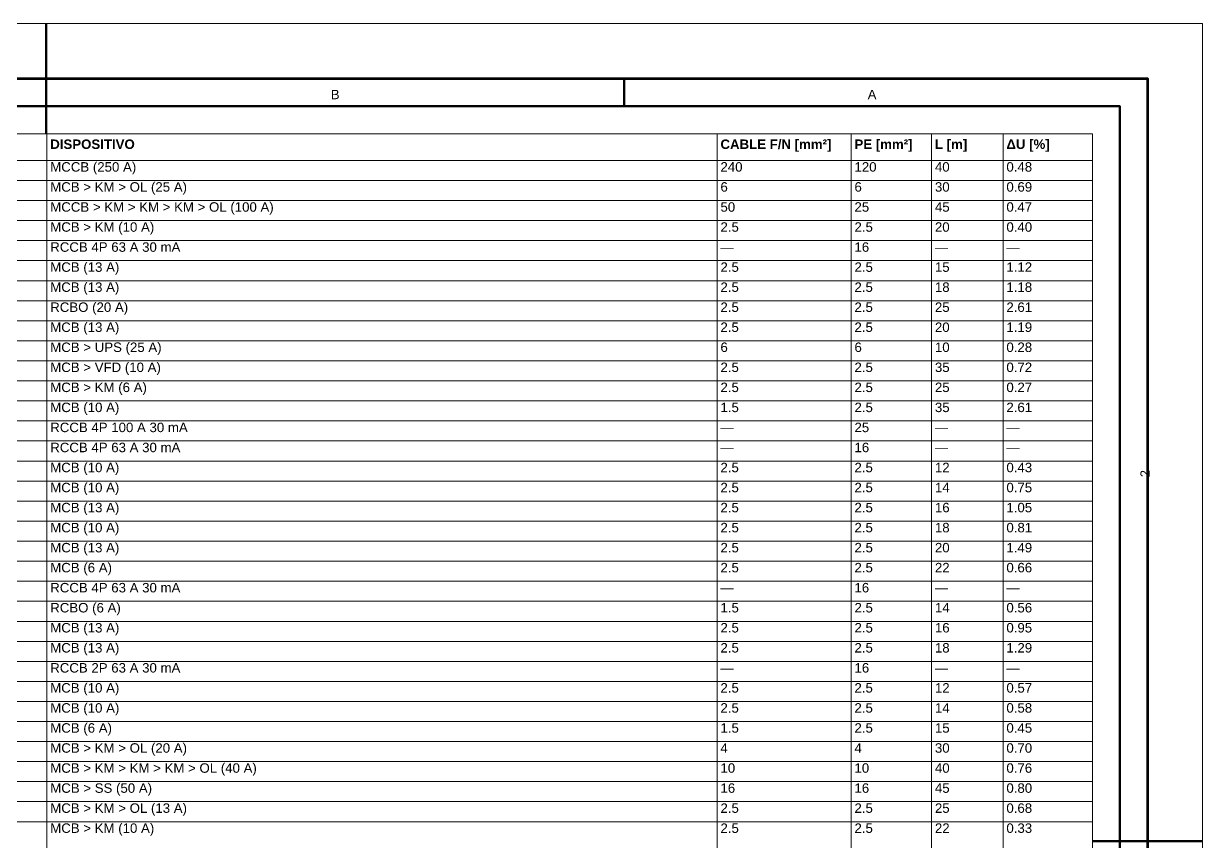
# Model space of a CAD drawing. Header units: millimetres. Extents: x 0 to 420, y 0 to 297.
# Drawn here: x 205.9 to 420, y 148.4 to 297 of the extents above; entities that cross this region are included whole.
import ezdxf
from ezdxf.enums import TextEntityAlignment as Align

# ---------------------------------------------------------------- set-up
doc = ezdxf.new("R2010")
doc.units = ezdxf.units.MM
doc.layers.add('291-E-DIAGRAMA', color=5, linetype='Continuous')
doc.layers.add('291-E-TEXTOS', color=7, linetype='Continuous')
doc.styles.add('ARIAL', font='arial.ttf')
doc.styles.add('ARIAL_BOLD', font='arialbd.ttf')

msp = doc.modelspace()

# ---------------------------------------------------------------- linework, layer by layer
at = {"layer": '291-E-DIAGRAMA', "color": 7, "lineweight": 50}
for p, q in [((210, 297), (210, 277)), ((210, 287), (210, 282)), ((315, 287), (315, 282)), ((420, 148.5), (400, 148.5)), ((405, 148.5), (410, 148.5))]:
    msp.add_line(p, q, dxfattribs=at)
at = {"layer": '291-E-DIAGRAMA', "color": 7, "lineweight": 15}
for p, q in [((30, 276.99), (400.02, 276.99)), ((210.14, 276.99), (210.14, 90.15)), ((331.86, 276.99), (331.86, 90.15)), ((356.2, 276.99), (356.2, 90.15)), ((370.81, 276.99), (370.81, 90.15)), ((383.8, 276.99), (383.8, 90.15)), ((400.02, 276.99), (400.02, 90.15)), ((30, 272.13), (400.02, 272.13)), ((30, 268.5), (400.02, 268.5)), ((30, 264.86), (400.02, 264.86)), ((30, 261.22), (400.02, 261.22)), ((30, 257.58), (400.02, 257.58)), ((30, 253.94), (400.02, 253.94)), ((30, 250.3), (400.02, 250.3)), ((30, 246.66), (400.02, 246.66)), ((30, 243.02), (400.02, 243.02)), ((30, 239.38), (400.02, 239.38)), ((30, 235.74), (400.02, 235.74)), ((30, 232.1), (400.02, 232.1)), ((30, 228.46), (400.02, 228.46)), ((30, 224.82), (400.02, 224.82)), ((30, 221.18), (400.02, 221.18)), ((30, 217.54), (400.02, 217.54)), ((30, 213.9), (400.02, 213.9)), ((30, 210.26), (400.02, 210.26)), ((30, 206.62), (400.02, 206.62)), ((30, 202.98), (400.02, 202.98)), ((30, 199.34), (400.02, 199.34)), ((30, 195.7), (400.02, 195.7)), ((30, 192.06), (400.02, 192.06)), ((30, 188.42), (400.02, 188.42)), ((30, 184.78), (400.02, 184.78)), ((30, 181.14), (400.02, 181.14)), ((30, 177.51), (400.02, 177.51)), ((30, 173.87), (400.02, 173.87)), ((30, 170.23), (400.02, 170.23)), ((30, 166.59), (400.02, 166.59)), ((30, 162.95), (400.02, 162.95)), ((30, 159.31), (400.02, 159.31)), ((30, 155.67), (400.02, 155.67)), ((30, 152.03), (400.02, 152.03))]:
    msp.add_line(p, q, dxfattribs=at)
at = {"layer": '291-E-DIAGRAMA', "color": 7, "lineweight": 13}
msp.add_lwpolyline([(0, 297), (420, 297), (420, 0), (0, 0)], close=True, dxfattribs=at)
at = {"layer": '291-E-DIAGRAMA', "color": 7, "lineweight": 100}
msp.add_lwpolyline([(25, 287), (410, 287), (410, 10), (25, 10)], close=True, dxfattribs=at)
at = {"layer": '291-E-DIAGRAMA', "color": 7, "lineweight": 50}
msp.add_lwpolyline([(30, 282), (405, 282), (405, 15), (30, 15)], close=True, dxfattribs=at)

# ---------------------------------------------------------------- texts
at = {"layer": '291-E-TEXTOS', "color": 7, "style": 'ARIAL'}
for s, p in [('B', (262.5, 282.75)), ('A', (360, 282.75))]:
    msp.add_text(s, height=1.7, dxfattribs=at).set_placement(p, align=Align.BOTTOM_CENTER)
at = {"layer": '291-E-TEXTOS', "color": 7}
for s, style, p in [('DISPOSITIVO', 'ARIAL_BOLD', (210.75, 273.71)), ('CABLE F/N [mm²]', 'ARIAL_BOLD', (332.47, 273.71)), ('PE [mm²]', 'ARIAL_BOLD', (356.81, 273.71)), ('L [m]', 'ARIAL_BOLD', (371.42, 273.71)), ('ΔU [%]', 'ARIAL_BOLD', (384.4, 273.71)), ('MCCB (250 A)', 'ARIAL', (210.75, 269.59)), ('240', 'ARIAL', (332.47, 269.59)), ('120', 'ARIAL', (356.81, 269.59)), ('40', 'ARIAL', (371.42, 269.59)), ('0.48', 'ARIAL', (384.4, 269.59)), ('MCB > KM > OL (25 A)', 'ARIAL', (210.75, 265.95)), ('6', 'ARIAL', (332.47, 265.95)), ('6', 'ARIAL', (356.81, 265.95)), ('30', 'ARIAL', (371.42, 265.95)), ('0.69', 'ARIAL', (384.4, 265.95)), ('MCCB > KM > KM > KM > OL (100 A)', 'ARIAL', (210.75, 262.31)), ('50', 'ARIAL', (332.47, 262.31)), ('25', 'ARIAL', (356.81, 262.31)), ('45', 'ARIAL', (371.42, 262.31)), ('0.47', 'ARIAL', (384.4, 262.31)), ('MCB > KM (10 A)', 'ARIAL', (210.75, 258.67)), ('2.5', 'ARIAL', (332.47, 258.67)), ('2.5', 'ARIAL', (356.81, 258.67)), ('20', 'ARIAL', (371.42, 258.67)), ('0.40', 'ARIAL', (384.4, 258.67)), ('RCCB 4P 63 A 30 mA', 'ARIAL', (210.75, 255.03)), ('16', 'ARIAL', (356.81, 255.03)), ('—', 'ARIAL', (332.47, 255.03)), ('—', 'ARIAL', (371.42, 255.03)), ('—', 'ARIAL', (384.4, 255.03)), ('MCB (13 A)', 'ARIAL', (210.75, 251.39)), ('2.5', 'ARIAL', (332.47, 251.39)), ('2.5', 'ARIAL', (356.81, 251.39)), ('15', 'ARIAL', (371.42, 251.39)), ('1.12', 'ARIAL', (384.4, 251.39)), ('MCB (13 A)', 'ARIAL', (210.75, 247.75)), ('2.5', 'ARIAL', (332.47, 247.75)), ('2.5', 'ARIAL', (356.81, 247.75)), ('18', 'ARIAL', (371.42, 247.75)), ('1.18', 'ARIAL', (384.4, 247.75)), ('RCBO (20 A)', 'ARIAL', (210.75, 244.11)), ('2.5', 'ARIAL', (332.47, 244.11)), ('2.5', 'ARIAL', (356.81, 244.11)), ('25', 'ARIAL', (371.42, 244.11)), ('2.61', 'ARIAL', (384.4, 244.11)), ('MCB (13 A)', 'ARIAL', (210.75, 240.47)), ('2.5', 'ARIAL', (332.47, 240.47)), ('2.5', 'ARIAL', (356.81, 240.47)), ('20', 'ARIAL', (371.42, 240.47)), ('1.19', 'ARIAL', (384.4, 240.47)), ('MCB > UPS (25 A)', 'ARIAL', (210.75, 236.83)), ('6', 'ARIAL', (332.47, 236.83)), ('6', 'ARIAL', (356.81, 236.83)), ('10', 'ARIAL', (371.42, 236.83)), ('0.28', 'ARIAL', (384.4, 236.83)), ('MCB > VFD (10 A)', 'ARIAL', (210.75, 233.19)), ('2.5', 'ARIAL', (332.47, 233.19)), ('2.5', 'ARIAL', (356.81, 233.19)), ('35', 'ARIAL', (371.42, 233.19)), ('0.72', 'ARIAL', (384.4, 233.19)), ('MCB > KM (6 A)', 'ARIAL', (210.75, 229.55)), ('2.5', 'ARIAL', (332.47, 229.55)), ('2.5', 'ARIAL', (356.81, 229.55)), ('25', 'ARIAL', (371.42, 229.55)), ('0.27', 'ARIAL', (384.4, 229.55)), ('MCB (10 A)', 'ARIAL', (210.75, 225.91)), ('1.5', 'ARIAL', (332.47, 225.91)), ('2.5', 'ARIAL', (356.81, 225.91)), ('35', 'ARIAL', (371.42, 225.91)), ('2.61', 'ARIAL', (384.4, 225.91)), ('RCCB 4P 100 A 30 mA', 'ARIAL', (210.75, 222.27)), ('—', 'ARIAL', (332.47, 222.27)), ('25', 'ARIAL', (356.81, 222.27)), ('—', 'ARIAL', (371.42, 222.27)), ('—', 'ARIAL', (384.4, 222.27)), ('RCCB 4P 63 A 30 mA', 'ARIAL', (210.75, 218.63)), ('16', 'ARIAL', (356.81, 218.63)), ('—', 'ARIAL', (332.47, 218.63)), ('—', 'ARIAL', (371.42, 218.63)), ('—', 'ARIAL', (384.4, 218.63)), ('MCB (10 A)', 'ARIAL', (210.75, 214.99)), ('2.5', 'ARIAL', (332.47, 214.99)), ('2.5', 'ARIAL', (356.81, 214.99)), ('12', 'ARIAL', (371.42, 214.99)), ('0.43', 'ARIAL', (384.4, 214.99)), ('MCB (10 A)', 'ARIAL', (210.75, 211.35)), ('2.5', 'ARIAL', (332.47, 211.35)), ('2.5', 'ARIAL', (356.81, 211.35)), ('14', 'ARIAL', (371.42, 211.35)), ('0.75', 'ARIAL', (384.4, 211.35)), ('MCB (13 A)', 'ARIAL', (210.75, 207.71)), ('2.5', 'ARIAL', (332.47, 207.71)), ('2.5', 'ARIAL', (356.81, 207.71)), ('16', 'ARIAL', (371.42, 207.71)), ('1.05', 'ARIAL', (384.4, 207.71)), ('MCB (10 A)', 'ARIAL', (210.75, 204.07)), ('2.5', 'ARIAL', (332.47, 204.07)), ('2.5', 'ARIAL', (356.81, 204.07)), ('18', 'ARIAL', (371.42, 204.07)), ('0.81', 'ARIAL', (384.4, 204.07)), ('MCB (13 A)', 'ARIAL', (210.75, 200.43)), ('2.5', 'ARIAL', (332.47, 200.43)), ('2.5', 'ARIAL', (356.81, 200.43)), ('20', 'ARIAL', (371.42, 200.43)), ('1.49', 'ARIAL', (384.4, 200.43)), ('MCB (6 A)', 'ARIAL', (210.75, 196.8)), ('2.5', 'ARIAL', (332.47, 196.8)), ('2.5', 'ARIAL', (356.81, 196.8)), ('22', 'ARIAL', (371.42, 196.8)), ('0.66', 'ARIAL', (384.4, 196.8)), ('RCCB 4P 63 A 30 mA', 'ARIAL', (210.75, 193.16)), ('16', 'ARIAL', (356.81, 193.16)), ('—', 'ARIAL', (332.47, 193.16)), ('—', 'ARIAL', (371.42, 193.16)), ('—', 'ARIAL', (384.4, 193.16)), ('RCBO (6 A)', 'ARIAL', (210.75, 189.52)), ('1.5', 'ARIAL', (332.47, 189.52)), ('2.5', 'ARIAL', (356.81, 189.52)), ('14', 'ARIAL', (371.42, 189.52)), ('0.56', 'ARIAL', (384.4, 189.52)), ('MCB (13 A)', 'ARIAL', (210.75, 185.88)), ('2.5', 'ARIAL', (332.47, 185.88)), ('2.5', 'ARIAL', (356.81, 185.88)), ('16', 'ARIAL', (371.42, 185.88)), ('0.95', 'ARIAL', (384.4, 185.88)), ('MCB (13 A)', 'ARIAL', (210.75, 182.24)), ('2.5', 'ARIAL', (332.47, 182.24)), ('2.5', 'ARIAL', (356.81, 182.24)), ('18', 'ARIAL', (371.42, 182.24)), ('1.29', 'ARIAL', (384.4, 182.24)), ('RCCB 2P 63 A 30 mA', 'ARIAL', (210.75, 178.6)), ('16', 'ARIAL', (356.81, 178.6)), ('—', 'ARIAL', (332.47, 178.6)), ('—', 'ARIAL', (371.42, 178.6)), ('—', 'ARIAL', (384.4, 178.6)), ('MCB (10 A)', 'ARIAL', (210.75, 174.96)), ('2.5', 'ARIAL', (332.47, 174.96)), ('2.5', 'ARIAL', (356.81, 174.96)), ('12', 'ARIAL', (371.42, 174.96)), ('0.57', 'ARIAL', (384.4, 174.96)), ('MCB (10 A)', 'ARIAL', (210.75, 171.32)), ('2.5', 'ARIAL', (332.47, 171.32)), ('2.5', 'ARIAL', (356.81, 171.32)), ('14', 'ARIAL', (371.42, 171.32)), ('0.58', 'ARIAL', (384.4, 171.32)), ('MCB (6 A)', 'ARIAL', (210.75, 167.68)), ('1.5', 'ARIAL', (332.47, 167.68)), ('2.5', 'ARIAL', (356.81, 167.68)), ('15', 'ARIAL', (371.42, 167.68)), ('0.45', 'ARIAL', (384.4, 167.68)), ('MCB > KM > OL (20 A)', 'ARIAL', (210.75, 164.04)), ('4', 'ARIAL', (332.47, 164.04)), ('4', 'ARIAL', (356.81, 164.04)), ('30', 'ARIAL', (371.42, 164.04)), ('0.70', 'ARIAL', (384.4, 164.04)), ('MCB > KM > KM > KM > OL (40 A)', 'ARIAL', (210.75, 160.4)), ('10', 'ARIAL', (332.47, 160.4)), ('10', 'ARIAL', (356.81, 160.4)), ('40', 'ARIAL', (371.42, 160.4)), ('0.76', 'ARIAL', (384.4, 160.4)), ('MCB > SS (50 A)', 'ARIAL', (210.75, 156.76)), ('16', 'ARIAL', (332.47, 156.76)), ('16', 'ARIAL', (356.81, 156.76)), ('45', 'ARIAL', (371.42, 156.76)), ('0.80', 'ARIAL', (384.4, 156.76)), ('MCB > KM > OL (13 A)', 'ARIAL', (210.75, 153.12)), ('2.5', 'ARIAL', (332.47, 153.12)), ('2.5', 'ARIAL', (356.81, 153.12)), ('25', 'ARIAL', (371.42, 153.12)), ('0.68', 'ARIAL', (384.4, 153.12)), ('MCB > KM (10 A)', 'ARIAL', (210.75, 149.48)), ('2.5', 'ARIAL', (332.47, 149.48)), ('2.5', 'ARIAL', (356.81, 149.48)), ('22', 'ARIAL', (371.42, 149.48)), ('0.33', 'ARIAL', (384.4, 149.48))]:
    msp.add_text(s, height=1.72, dxfattribs=dict(at, style=style)).set_placement(p, align=Align.BOTTOM_LEFT)
at = {"layer": '291-E-TEXTOS', "color": 7, "style": 'ARIAL'}
msp.add_text('2', height=1.7, rotation=90, dxfattribs=at).set_placement((410.95, 215.25), align=Align.BOTTOM_CENTER)

doc.saveas('drawing.dxf')
